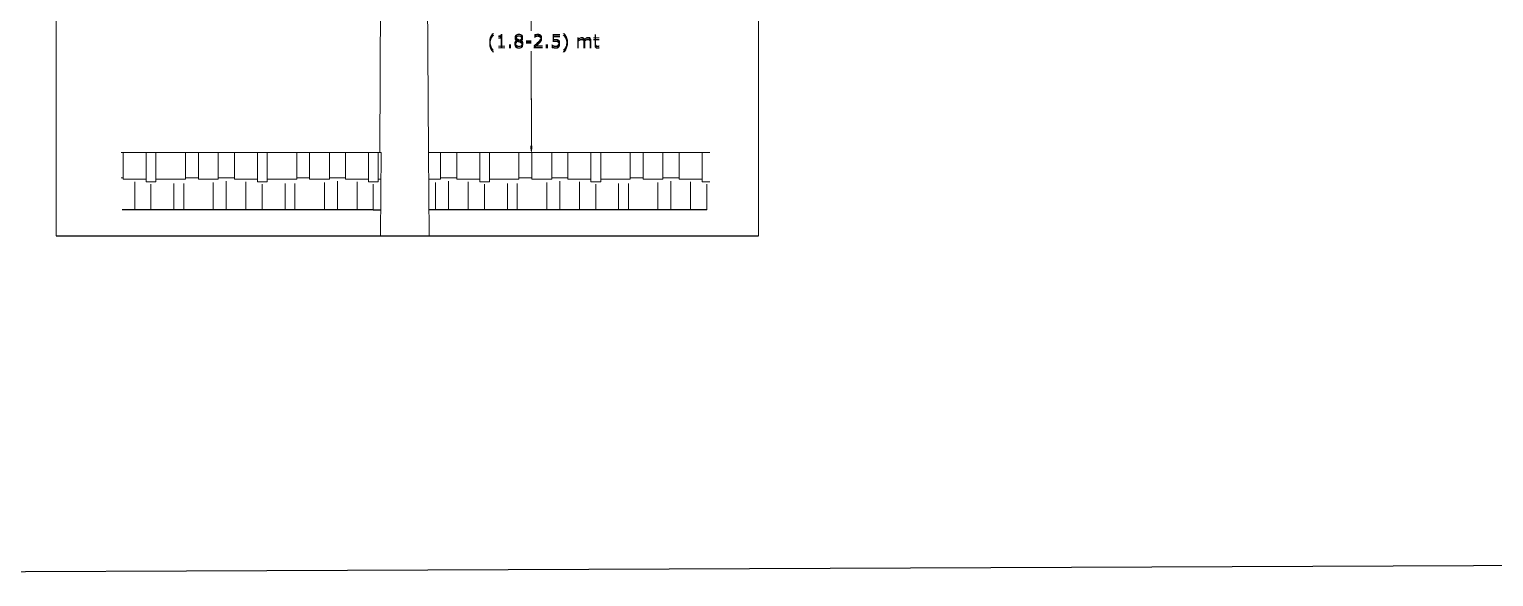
# Model space of a CAD drawing. Extents: x 604418 to 606014, y 1310869 to 1312555.
# Drawn here: x 605479.4 to 605565.5, y 1310911 to 1310943.2 of the extents above; entities that cross this region are included whole.
import ezdxf

# ---------------------------------------------------------------- set-up
doc = ezdxf.new("R2010")
doc.units = 0
doc.header["$MEASUREMENT"] = 0
doc.layers.get('0').update_dxf_attribs({"color": 10})
doc.layers.add('1-Cartografia', color=7, linetype='Continuous', lineweight=13)

msp = doc.modelspace()

# ---------------------------------------------------------------- hatches: boundary and pattern name
at = {"layer": '1-Cartografia'}
for points in [[(605506.749, 1310942.993), (605506.639, 1310942.993), (605506.595, 1310942.927), (605506.573, 1310942.883), (605506.529, 1310942.817), (605506.507, 1310942.75), (605506.485, 1310942.728), (605506.485, 1310942.706), (605506.485, 1310942.684), (605506.463, 1310942.662), (605506.463, 1310942.64), (605506.463, 1310942.618), (605506.463, 1310942.596), (605506.463, 1310942.486), (605506.463, 1310942.42), (605506.463, 1310942.354), (605506.485, 1310942.287), (605506.507, 1310942.221), (605506.507, 1310942.199), (605506.529, 1310942.177), (605506.529, 1310942.155), (605506.551, 1310942.133), (605506.551, 1310942.111), (605506.573, 1310942.089), (605506.573, 1310942.067), (605506.595, 1310942.045), (605506.639, 1310942.001), (605506.639, 1310941.979), (605506.749, 1310941.979), (605506.705, 1310942.045), (605506.661, 1310942.089), (605506.617, 1310942.155), (605506.595, 1310942.221), (605506.573, 1310942.287), (605506.551, 1310942.354), (605506.551, 1310942.42), (605506.551, 1310942.486), (605506.551, 1310942.552), (605506.551, 1310942.618), (605506.573, 1310942.684), (605506.595, 1310942.75), (605506.617, 1310942.817), (605506.661, 1310942.861), (605506.705, 1310942.927), (605506.749, 1310942.971)], [(605506.749, 1310942.893), (605506.639, 1310942.893), (605506.595, 1310942.827), (605506.573, 1310942.783), (605506.529, 1310942.716), (605506.507, 1310942.65), (605506.485, 1310942.628), (605506.485, 1310942.606), (605506.485, 1310942.584), (605506.463, 1310942.562), (605506.463, 1310942.54), (605506.463, 1310942.518), (605506.463, 1310942.496), (605506.463, 1310942.386), (605506.463, 1310942.32), (605506.463, 1310942.253), (605506.485, 1310942.187), (605506.507, 1310942.121), (605506.507, 1310942.099), (605506.529, 1310942.077), (605506.529, 1310942.055), (605506.551, 1310942.033), (605506.551, 1310942.011), (605506.573, 1310941.989), (605506.573, 1310941.967), (605506.595, 1310941.945), (605506.639, 1310941.901), (605506.639, 1310941.879), (605506.749, 1310941.879), (605506.705, 1310941.945), (605506.661, 1310941.989), (605506.617, 1310942.055), (605506.595, 1310942.121), (605506.573, 1310942.187), (605506.551, 1310942.253), (605506.551, 1310942.32), (605506.551, 1310942.386), (605506.551, 1310942.452), (605506.551, 1310942.518), (605506.573, 1310942.584), (605506.595, 1310942.65), (605506.617, 1310942.716), (605506.661, 1310942.761), (605506.705, 1310942.827), (605506.749, 1310942.871)], [(605507.234, 1310942.949), (605507.146, 1310942.949), (605507.146, 1310942.927), (605507.146, 1310942.905), (605507.124, 1310942.883), (605507.102, 1310942.861), (605507.058, 1310942.861), (605507.036, 1310942.861), (605507.014, 1310942.861), (605506.992, 1310942.839), (605506.992, 1310942.772), (605507.146, 1310942.772), (605507.146, 1310942.265), (605506.992, 1310942.265), (605506.992, 1310942.199), (605507.389, 1310942.199), (605507.389, 1310942.265), (605507.234, 1310942.265)], [(605507.234, 1310942.849), (605507.146, 1310942.849), (605507.146, 1310942.827), (605507.146, 1310942.805), (605507.124, 1310942.783), (605507.102, 1310942.761), (605507.058, 1310942.761), (605507.036, 1310942.761), (605507.014, 1310942.761), (605506.992, 1310942.738), (605506.992, 1310942.672), (605507.146, 1310942.672), (605507.146, 1310942.165), (605506.992, 1310942.165), (605506.992, 1310942.099), (605507.389, 1310942.099), (605507.389, 1310942.165), (605507.234, 1310942.165)], [(605508.006, 1310942.883), (605507.984, 1310942.861), (605507.984, 1310942.839), (605507.962, 1310942.817), (605507.962, 1310942.794), (605507.962, 1310942.772), (605507.962, 1310942.75), (605507.962, 1310942.728), (605507.984, 1310942.684), (605508.006, 1310942.64), (605508.072, 1310942.596), (605508.05, 1310942.574), (605508.138, 1310942.574), (605508.182, 1310942.552), (605508.204, 1310942.552), (605508.226, 1310942.552), (605508.336, 1310942.486), (605508.359, 1310942.464), (605508.359, 1310942.442), (605508.381, 1310942.398), (605508.359, 1310942.332), (605508.336, 1310942.287), (605508.314, 1310942.287), (605508.314, 1310942.265), (605508.27, 1310942.265), (605508.248, 1310942.265), (605508.226, 1310942.243), (605508.204, 1310942.243), (605508.403, 1310942.243), (605508.425, 1310942.265), (605508.447, 1310942.287), (605508.447, 1310942.309), (605508.469, 1310942.42), (605508.469, 1310942.442), (605508.469, 1310942.464), (605508.447, 1310942.486), (605508.447, 1310942.508), (605508.447, 1310942.53), (605508.425, 1310942.53), (605508.381, 1310942.574), (605508.336, 1310942.596), (605508.359, 1310942.618), (605508.381, 1310942.618), (605508.27, 1310942.618), (605508.182, 1310942.662), (605508.138, 1310942.684), (605508.116, 1310942.684), (605508.094, 1310942.706), (605508.094, 1310942.728), (605508.072, 1310942.728), (605508.05, 1310942.794), (605508.094, 1310942.839), (605508.138, 1310942.883), (605508.204, 1310942.883)], [(605508.006, 1310942.783), (605507.984, 1310942.761), (605507.984, 1310942.738), (605507.962, 1310942.716), (605507.962, 1310942.694), (605507.962, 1310942.672), (605507.962, 1310942.65), (605507.962, 1310942.628), (605507.984, 1310942.584), (605508.006, 1310942.54), (605508.072, 1310942.496), (605508.05, 1310942.474), (605508.138, 1310942.474), (605508.182, 1310942.452), (605508.204, 1310942.452), (605508.226, 1310942.452), (605508.336, 1310942.386), (605508.359, 1310942.364), (605508.359, 1310942.342), (605508.381, 1310942.298), (605508.359, 1310942.231), (605508.336, 1310942.187), (605508.314, 1310942.187), (605508.314, 1310942.165), (605508.27, 1310942.165), (605508.248, 1310942.165), (605508.226, 1310942.143), (605508.204, 1310942.143), (605508.403, 1310942.143), (605508.425, 1310942.165), (605508.447, 1310942.187), (605508.447, 1310942.209), (605508.469, 1310942.32), (605508.469, 1310942.342), (605508.469, 1310942.364), (605508.447, 1310942.386), (605508.447, 1310942.408), (605508.447, 1310942.43), (605508.425, 1310942.43), (605508.381, 1310942.474), (605508.336, 1310942.496), (605508.359, 1310942.518), (605508.381, 1310942.518), (605508.27, 1310942.518), (605508.182, 1310942.562), (605508.138, 1310942.584), (605508.116, 1310942.584), (605508.094, 1310942.606), (605508.094, 1310942.628), (605508.072, 1310942.628), (605508.05, 1310942.694), (605508.094, 1310942.738), (605508.138, 1310942.783), (605508.204, 1310942.783)], [(605508.204, 1310942.971), (605508.094, 1310942.949), (605508.006, 1310942.883), (605508.248, 1310942.883), (605508.27, 1310942.883), (605508.292, 1310942.883), (605508.336, 1310942.817), (605508.359, 1310942.794), (605508.359, 1310942.728), (605508.336, 1310942.706), (605508.314, 1310942.662), (605508.27, 1310942.618), (605508.381, 1310942.618), (605508.403, 1310942.64), (605508.403, 1310942.662), (605508.447, 1310942.684), (605508.447, 1310942.728), (605508.447, 1310942.75), (605508.447, 1310942.794), (605508.447, 1310942.817), (605508.447, 1310942.839), (605508.425, 1310942.883), (605508.359, 1310942.927), (605508.292, 1310942.949), (605508.226, 1310942.971)], [(605508.204, 1310942.871), (605508.094, 1310942.849), (605508.006, 1310942.783), (605508.248, 1310942.783), (605508.27, 1310942.783), (605508.292, 1310942.783), (605508.336, 1310942.716), (605508.359, 1310942.694), (605508.359, 1310942.628), (605508.336, 1310942.606), (605508.314, 1310942.562), (605508.27, 1310942.518), (605508.381, 1310942.518), (605508.403, 1310942.54), (605508.403, 1310942.562), (605508.447, 1310942.584), (605508.447, 1310942.628), (605508.447, 1310942.65), (605508.447, 1310942.694), (605508.447, 1310942.716), (605508.447, 1310942.738), (605508.425, 1310942.783), (605508.359, 1310942.827), (605508.292, 1310942.849), (605508.226, 1310942.871)], [(605509.527, 1310942.883), (605509.329, 1310942.883), (605509.395, 1310942.861), (605509.461, 1310942.817), (605509.483, 1310942.772), (605509.461, 1310942.684), (605509.461, 1310942.662), (605509.439, 1310942.662), (605509.439, 1310942.64), (605509.417, 1310942.618), (605509.395, 1310942.574), (605509.307, 1310942.486), (605509.284, 1310942.486), (605509.24, 1310942.42), (605509.196, 1310942.376), (605509.13, 1310942.332), (605509.086, 1310942.287), (605509.086, 1310942.199), (605509.615, 1310942.199), (605509.615, 1310942.287), (605509.196, 1310942.287), (605509.262, 1310942.332), (605509.329, 1310942.398), (605509.373, 1310942.42), (605509.395, 1310942.464), (605509.461, 1310942.53), (605509.483, 1310942.53), (605509.483, 1310942.552), (605509.505, 1310942.552), (605509.505, 1310942.574), (605509.527, 1310942.596), (605509.527, 1310942.618), (605509.549, 1310942.64), (605509.571, 1310942.662), (605509.571, 1310942.684), (605509.571, 1310942.772), (605509.549, 1310942.861)], [(605509.527, 1310942.783), (605509.329, 1310942.783), (605509.395, 1310942.761), (605509.461, 1310942.716), (605509.483, 1310942.672), (605509.461, 1310942.584), (605509.461, 1310942.562), (605509.439, 1310942.562), (605509.439, 1310942.54), (605509.417, 1310942.518), (605509.395, 1310942.474), (605509.307, 1310942.386), (605509.284, 1310942.386), (605509.24, 1310942.32), (605509.196, 1310942.276), (605509.13, 1310942.231), (605509.086, 1310942.187), (605509.086, 1310942.099), (605509.615, 1310942.099), (605509.615, 1310942.187), (605509.196, 1310942.187), (605509.262, 1310942.231), (605509.329, 1310942.298), (605509.373, 1310942.32), (605509.395, 1310942.364), (605509.461, 1310942.43), (605509.483, 1310942.43), (605509.483, 1310942.452), (605509.505, 1310942.452), (605509.505, 1310942.474), (605509.527, 1310942.496), (605509.527, 1310942.518), (605509.549, 1310942.54), (605509.571, 1310942.562), (605509.571, 1310942.584), (605509.571, 1310942.672), (605509.549, 1310942.761)], [(605509.329, 1310942.971), (605509.284, 1310942.971), (605509.218, 1310942.949), (605509.152, 1310942.949), (605509.108, 1310942.927), (605509.108, 1310942.817), (605509.174, 1310942.839), (605509.218, 1310942.861), (605509.307, 1310942.883), (605509.395, 1310942.883), (605509.461, 1310942.883), (605509.527, 1310942.883), (605509.483, 1310942.927), (605509.417, 1310942.949), (605509.351, 1310942.971)], [(605509.329, 1310942.871), (605509.284, 1310942.871), (605509.218, 1310942.849), (605509.152, 1310942.849), (605509.108, 1310942.827), (605509.108, 1310942.716), (605509.174, 1310942.738), (605509.218, 1310942.761), (605509.307, 1310942.783), (605509.395, 1310942.783), (605509.461, 1310942.783), (605509.527, 1310942.783), (605509.483, 1310942.827), (605509.417, 1310942.849), (605509.351, 1310942.871)], [(605510.629, 1310942.949), (605510.188, 1310942.949), (605510.188, 1310942.552), (605510.21, 1310942.574), (605510.232, 1310942.574), (605510.254, 1310942.574), (605510.343, 1310942.574), (605510.409, 1310942.574), (605510.497, 1310942.574), (605510.585, 1310942.596), (605510.563, 1310942.618), (605510.541, 1310942.618), (605510.519, 1310942.64), (605510.497, 1310942.64), (605510.475, 1310942.662), (605510.453, 1310942.662), (605510.277, 1310942.662), (605510.277, 1310942.861), (605510.629, 1310942.861)], [(605510.629, 1310942.849), (605510.188, 1310942.849), (605510.188, 1310942.452), (605510.21, 1310942.474), (605510.232, 1310942.474), (605510.254, 1310942.474), (605510.343, 1310942.474), (605510.409, 1310942.474), (605510.497, 1310942.474), (605510.585, 1310942.496), (605510.563, 1310942.518), (605510.541, 1310942.518), (605510.519, 1310942.54), (605510.497, 1310942.54), (605510.475, 1310942.562), (605510.453, 1310942.562), (605510.277, 1310942.562), (605510.277, 1310942.761), (605510.629, 1310942.761)], [(605510.894, 1310942.993), (605510.784, 1310942.993), (605510.784, 1310942.971), (605510.85, 1310942.905), (605510.872, 1310942.883), (605510.938, 1310942.772), (605510.96, 1310942.75), (605510.96, 1310942.728), (605510.96, 1310942.706), (605510.982, 1310942.684), (605510.982, 1310942.662), (605510.982, 1310942.64), (605510.982, 1310942.618), (605511.004, 1310942.596), (605511.004, 1310942.53), (605511.004, 1310942.508), (605511.004, 1310942.442), (605510.982, 1310942.354), (605510.982, 1310942.287), (605510.96, 1310942.221), (605510.938, 1310942.221), (605510.938, 1310942.177), (605510.916, 1310942.155), (605510.894, 1310942.133), (605510.894, 1310942.111), (605510.828, 1310942.045), (605510.784, 1310941.979), (605510.894, 1310941.979), (605510.938, 1310942.023), (605510.96, 1310942.045), (605510.96, 1310942.067), (605510.982, 1310942.089), (605511.004, 1310942.111), (605511.004, 1310942.133), (605511.004, 1310942.155), (605511.026, 1310942.177), (605511.026, 1310942.199), (605511.048, 1310942.265), (605511.07, 1310942.332), (605511.092, 1310942.398), (605511.092, 1310942.464), (605511.092, 1310942.53), (605511.092, 1310942.596), (605511.07, 1310942.662), (605511.048, 1310942.728), (605511.026, 1310942.794), (605511.004, 1310942.839), (605510.982, 1310942.861), (605510.982, 1310942.883), (605510.96, 1310942.905), (605510.96, 1310942.927), (605510.916, 1310942.949), (605510.916, 1310942.971)], [(605510.894, 1310942.893), (605510.784, 1310942.893), (605510.784, 1310942.871), (605510.85, 1310942.805), (605510.872, 1310942.783), (605510.938, 1310942.672), (605510.96, 1310942.65), (605510.96, 1310942.628), (605510.96, 1310942.606), (605510.982, 1310942.584), (605510.982, 1310942.562), (605510.982, 1310942.54), (605510.982, 1310942.518), (605511.004, 1310942.496), (605511.004, 1310942.43), (605511.004, 1310942.408), (605511.004, 1310942.342), (605510.982, 1310942.253), (605510.982, 1310942.187), (605510.96, 1310942.121), (605510.938, 1310942.121), (605510.938, 1310942.077), (605510.916, 1310942.055), (605510.894, 1310942.033), (605510.894, 1310942.011), (605510.828, 1310941.945), (605510.784, 1310941.879), (605510.894, 1310941.879), (605510.938, 1310941.923), (605510.96, 1310941.945), (605510.96, 1310941.967), (605510.982, 1310941.989), (605511.004, 1310942.011), (605511.004, 1310942.033), (605511.004, 1310942.055), (605511.026, 1310942.077), (605511.026, 1310942.099), (605511.048, 1310942.165), (605511.07, 1310942.231), (605511.092, 1310942.298), (605511.092, 1310942.364), (605511.092, 1310942.43), (605511.092, 1310942.496), (605511.07, 1310942.562), (605511.048, 1310942.628), (605511.026, 1310942.694), (605511.004, 1310942.738), (605510.982, 1310942.761), (605510.982, 1310942.783), (605510.96, 1310942.805), (605510.96, 1310942.827), (605510.916, 1310942.849), (605510.916, 1310942.871)], [(605511.732, 1310942.75), (605511.643, 1310942.75), (605511.643, 1310942.199), (605511.732, 1310942.199), (605511.732, 1310942.618), (605511.754, 1310942.64), (605511.776, 1310942.64), (605511.798, 1310942.662), (605511.82, 1310942.662), (605511.82, 1310942.684), (605511.864, 1310942.684), (605511.886, 1310942.684), (605512.062, 1310942.684), (605511.732, 1310942.706)], [(605511.732, 1310942.65), (605511.643, 1310942.65), (605511.643, 1310942.099), (605511.732, 1310942.099), (605511.732, 1310942.518), (605511.754, 1310942.54), (605511.776, 1310942.54), (605511.798, 1310942.562), (605511.82, 1310942.562), (605511.82, 1310942.584), (605511.864, 1310942.584), (605511.886, 1310942.584), (605512.062, 1310942.584), (605511.732, 1310942.606)], [(605511.908, 1310942.772), (605511.82, 1310942.75), (605511.732, 1310942.706), (605512.062, 1310942.684), (605512.018, 1310942.75), (605511.952, 1310942.772)], [(605511.908, 1310942.672), (605511.82, 1310942.65), (605511.732, 1310942.606), (605512.062, 1310942.584), (605512.018, 1310942.65), (605511.952, 1310942.672)], [(605512.062, 1310942.684), (605511.886, 1310942.684), (605511.908, 1310942.684), (605511.952, 1310942.684), (605511.952, 1310942.662), (605511.974, 1310942.662), (605511.996, 1310942.64), (605511.996, 1310942.618), (605511.996, 1310942.596), (605511.996, 1310942.486), (605511.996, 1310942.398), (605511.996, 1310942.287), (605511.996, 1310942.199), (605512.106, 1310942.199), (605512.106, 1310942.618), (605512.172, 1310942.662), (605512.195, 1310942.684), (605512.217, 1310942.684), (605512.239, 1310942.684), (605512.084, 1310942.684)], [(605512.283, 1310942.772), (605512.217, 1310942.772), (605512.172, 1310942.75), (605512.084, 1310942.684), (605512.437, 1310942.684), (605512.437, 1310942.706), (605512.415, 1310942.728), (605512.393, 1310942.75), (605512.371, 1310942.772), (605512.349, 1310942.772), (605512.327, 1310942.772), (605512.305, 1310942.772)], [(605512.283, 1310942.672), (605512.217, 1310942.672), (605512.172, 1310942.65), (605512.084, 1310942.584), (605512.437, 1310942.584), (605512.437, 1310942.606), (605512.415, 1310942.628), (605512.393, 1310942.65), (605512.371, 1310942.672), (605512.349, 1310942.672), (605512.327, 1310942.672), (605512.305, 1310942.672)], [(605512.437, 1310942.684), (605512.261, 1310942.684), (605512.283, 1310942.684), (605512.305, 1310942.684), (605512.327, 1310942.684), (605512.327, 1310942.662), (605512.349, 1310942.662), (605512.349, 1310942.64), (605512.371, 1310942.64), (605512.371, 1310942.618), (605512.371, 1310942.596), (605512.371, 1310942.486), (605512.371, 1310942.398), (605512.371, 1310942.287), (605512.371, 1310942.199), (605512.459, 1310942.199), (605512.459, 1310942.618), (605512.459, 1310942.64), (605512.459, 1310942.662)], [(605512.746, 1310942.927), (605512.657, 1310942.927), (605512.657, 1310942.75), (605512.591, 1310942.75), (605512.591, 1310942.684), (605512.657, 1310942.684), (605512.657, 1310942.332), (605512.657, 1310942.309), (605512.657, 1310942.287), (605512.68, 1310942.265), (605512.856, 1310942.265), (605512.834, 1310942.265), (605512.812, 1310942.265), (605512.79, 1310942.265), (605512.768, 1310942.309), (605512.746, 1310942.332), (605512.746, 1310942.354), (605512.746, 1310942.684), (605512.944, 1310942.684), (605512.944, 1310942.75), (605512.746, 1310942.75)], [(605512.746, 1310942.827), (605512.657, 1310942.827), (605512.657, 1310942.65), (605512.591, 1310942.65), (605512.591, 1310942.584), (605512.657, 1310942.584), (605512.657, 1310942.231), (605512.657, 1310942.209), (605512.657, 1310942.187), (605512.68, 1310942.165), (605512.856, 1310942.165), (605512.834, 1310942.165), (605512.812, 1310942.165), (605512.79, 1310942.165), (605512.768, 1310942.209), (605512.746, 1310942.231), (605512.746, 1310942.253), (605512.746, 1310942.584), (605512.944, 1310942.584), (605512.944, 1310942.65), (605512.746, 1310942.65)], [(605507.631, 1310942.199), (605507.741, 1310942.199), (605507.741, 1310942.332), (605507.631, 1310942.332)], [(605507.631, 1310942.099), (605507.741, 1310942.099), (605507.741, 1310942.231), (605507.631, 1310942.231)], [(605508.05, 1310942.574), (605508.028, 1310942.574), (605508.006, 1310942.552), (605507.984, 1310942.53), (605507.962, 1310942.508), (605507.962, 1310942.486), (605507.94, 1310942.464), (605507.94, 1310942.442), (605507.94, 1310942.42), (605507.962, 1310942.332), (605508.006, 1310942.243), (605508.094, 1310942.199), (605508.204, 1310942.177), (605508.314, 1310942.199), (605508.403, 1310942.243), (605508.204, 1310942.243), (605508.182, 1310942.265), (605508.16, 1310942.265), (605508.116, 1310942.287), (605508.094, 1310942.287), (605508.05, 1310942.332), (605508.05, 1310942.376), (605508.05, 1310942.398), (605508.05, 1310942.442), (605508.05, 1310942.464), (605508.05, 1310942.486), (605508.072, 1310942.508), (605508.094, 1310942.53), (605508.116, 1310942.574), (605508.138, 1310942.574)], [(605508.05, 1310942.474), (605508.028, 1310942.474), (605508.006, 1310942.452), (605507.984, 1310942.43), (605507.962, 1310942.408), (605507.962, 1310942.386), (605507.94, 1310942.364), (605507.94, 1310942.342), (605507.94, 1310942.32), (605507.962, 1310942.231), (605508.006, 1310942.143), (605508.094, 1310942.099), (605508.204, 1310942.077), (605508.314, 1310942.099), (605508.403, 1310942.143), (605508.204, 1310942.143), (605508.182, 1310942.165), (605508.16, 1310942.165), (605508.116, 1310942.187), (605508.094, 1310942.187), (605508.05, 1310942.231), (605508.05, 1310942.276), (605508.05, 1310942.298), (605508.05, 1310942.342), (605508.05, 1310942.364), (605508.05, 1310942.386), (605508.072, 1310942.408), (605508.094, 1310942.43), (605508.116, 1310942.474), (605508.138, 1310942.474)], [(605508.623, 1310942.486), (605508.932, 1310942.486), (605508.932, 1310942.574), (605508.623, 1310942.574)], [(605508.623, 1310942.386), (605508.932, 1310942.386), (605508.932, 1310942.474), (605508.623, 1310942.474)], [(605509.792, 1310942.199), (605509.924, 1310942.199), (605509.924, 1310942.332), (605509.792, 1310942.332)], [(605509.792, 1310942.099), (605509.924, 1310942.099), (605509.924, 1310942.231), (605509.792, 1310942.231)], [(605510.166, 1310942.332), (605510.144, 1310942.332), (605510.144, 1310942.221), (605510.188, 1310942.199), (605510.254, 1310942.199), (605510.321, 1310942.177), (605510.365, 1310942.177), (605510.431, 1310942.177), (605510.497, 1310942.199), (605510.541, 1310942.221), (605510.585, 1310942.265), (605510.321, 1310942.265), (605510.299, 1310942.265), (605510.277, 1310942.287), (605510.254, 1310942.287), (605510.232, 1310942.287), (605510.21, 1310942.309), (605510.188, 1310942.309)], [(605510.166, 1310942.231), (605510.144, 1310942.231), (605510.144, 1310942.121), (605510.188, 1310942.099), (605510.254, 1310942.099), (605510.321, 1310942.077), (605510.365, 1310942.077), (605510.431, 1310942.077), (605510.497, 1310942.099), (605510.541, 1310942.121), (605510.585, 1310942.165), (605510.321, 1310942.165), (605510.299, 1310942.165), (605510.277, 1310942.187), (605510.254, 1310942.187), (605510.232, 1310942.187), (605510.21, 1310942.209), (605510.188, 1310942.209)], [(605510.585, 1310942.596), (605510.343, 1310942.574), (605510.431, 1310942.574), (605510.475, 1310942.552), (605510.519, 1310942.508), (605510.541, 1310942.464), (605510.541, 1310942.398), (605510.519, 1310942.376), (605510.519, 1310942.354), (605510.497, 1310942.332), (605510.497, 1310942.309), (605510.453, 1310942.287), (605510.431, 1310942.265), (605510.409, 1310942.265), (605510.365, 1310942.265), (605510.585, 1310942.265), (605510.585, 1310942.287), (605510.607, 1310942.309), (605510.629, 1310942.332), (605510.629, 1310942.354), (605510.629, 1310942.376), (605510.629, 1310942.398), (605510.629, 1310942.42), (605510.629, 1310942.508), (605510.607, 1310942.574)], [(605510.585, 1310942.496), (605510.343, 1310942.474), (605510.431, 1310942.474), (605510.475, 1310942.452), (605510.519, 1310942.408), (605510.541, 1310942.364), (605510.541, 1310942.298), (605510.519, 1310942.276), (605510.519, 1310942.253), (605510.497, 1310942.231), (605510.497, 1310942.209), (605510.453, 1310942.187), (605510.431, 1310942.165), (605510.409, 1310942.165), (605510.365, 1310942.165), (605510.585, 1310942.165), (605510.585, 1310942.187), (605510.607, 1310942.209), (605510.629, 1310942.231), (605510.629, 1310942.253), (605510.629, 1310942.276), (605510.629, 1310942.298), (605510.629, 1310942.32), (605510.629, 1310942.408), (605510.607, 1310942.474)], [(605512.062, 1310942.584), (605511.886, 1310942.584), (605511.908, 1310942.584), (605511.952, 1310942.584), (605511.952, 1310942.562), (605511.974, 1310942.562), (605511.996, 1310942.54), (605511.996, 1310942.518), (605511.996, 1310942.496), (605511.996, 1310942.386), (605511.996, 1310942.298), (605511.996, 1310942.187), (605511.996, 1310942.099), (605512.106, 1310942.099), (605512.106, 1310942.518), (605512.172, 1310942.562), (605512.195, 1310942.584), (605512.217, 1310942.584), (605512.239, 1310942.584), (605512.084, 1310942.584)], [(605512.437, 1310942.584), (605512.261, 1310942.584), (605512.283, 1310942.584), (605512.305, 1310942.584), (605512.327, 1310942.584), (605512.327, 1310942.562), (605512.349, 1310942.562), (605512.349, 1310942.54), (605512.371, 1310942.54), (605512.371, 1310942.518), (605512.371, 1310942.496), (605512.371, 1310942.386), (605512.371, 1310942.298), (605512.371, 1310942.187), (605512.371, 1310942.099), (605512.459, 1310942.099), (605512.459, 1310942.518), (605512.459, 1310942.54), (605512.459, 1310942.562)], [(605512.944, 1310942.287), (605512.922, 1310942.287), (605512.9, 1310942.265), (605512.878, 1310942.265), (605512.856, 1310942.265), (605512.68, 1310942.265), (605512.724, 1310942.199), (605512.79, 1310942.177), (605512.878, 1310942.177), (605512.944, 1310942.199)], [(605512.944, 1310942.187), (605512.922, 1310942.187), (605512.9, 1310942.165), (605512.878, 1310942.165), (605512.856, 1310942.165), (605512.68, 1310942.165), (605512.724, 1310942.099), (605512.79, 1310942.077), (605512.878, 1310942.077), (605512.944, 1310942.099)]]:
    msp.add_hatch(color=7, dxfattribs=at).paths.add_polyline_path(points)

# ---------------------------------------------------------------- linework, layer by layer
at = {"color": 0, "linetype": 'Continuous'}
for p, q in [((605485.622, 1310932.601), (605484.87, 1310932.601)), ((605499.643, 1310932.601), (605485.622, 1310932.601)), ((605499.643, 1310932.601), (605500.075, 1310932.601)), ((605503.303, 1310932.601), (605502.915, 1310932.601)), ((605519.264, 1310932.601), (605503.303, 1310932.601)), ((605480.992, 1310931.081), (605522.299, 1310931.081))]:
    msp.add_line(p, q, dxfattribs=at)
at = {"ltscale": 0.25}
msp.add_lwpolyline([(606013.759, 1310913.533), (605408.211, 1310911.04), (605408.211, 1311284.99), (606013.759, 1311287.483)], close=True, dxfattribs=at)
at = {"layer": '1-Cartografia', "color": 7}
for p, q in [((605480.992, 1310931.081), (605480.992, 1311007.482)), ((605522.299, 1311007.482), (605522.299, 1310931.081)), ((605500.215, 1310968.887), (605500.026, 1310935.971)), ((605502.694, 1310969.051), (605502.884, 1310935.974)), ((605508.924, 1310948.91), (605508.932, 1310943.131)), ((605508.941, 1310936.39), (605508.933, 1310941.94)), ((605508.941, 1310936.29), (605508.933, 1310941.84)), ((605500.106, 1310935.974), (605484.828, 1310935.974)), ((605484.939, 1310934.408), (605484.939, 1310935.974)), ((605486.283, 1310934.254), (605486.283, 1310935.974)), ((605486.857, 1310934.254), (605486.857, 1310935.974)), ((605488.598, 1310934.408), (605488.598, 1310935.974)), ((605489.37, 1310934.408), (605489.37, 1310935.974)), ((605490.516, 1310934.408), (605490.516, 1310935.974)), ((605491.486, 1310934.408), (605491.486, 1310935.974)), ((605492.831, 1310934.254), (605492.831, 1310935.974)), ((605493.404, 1310934.254), (605493.404, 1310935.974)), ((605495.146, 1310934.408), (605495.146, 1310935.974)), ((605495.895, 1310934.408), (605495.895, 1310935.974)), ((605497.064, 1310934.408), (605497.064, 1310935.974)), ((605498.012, 1310934.408), (605498.012, 1310935.974)), ((605499.357, 1310934.254), (605499.357, 1310935.974)), ((605499.93, 1310934.254), (605499.93, 1310935.974)), ((605500.104, 1310935.974), (605500.062, 1310931.123)), ((605519.44, 1310935.974), (605502.884, 1310935.974)), ((605502.928, 1310931.123), (605502.884, 1310935.974)), ((605503.589, 1310934.408), (605503.589, 1310935.974)), ((605504.119, 1310935.974), (605508.153, 1310935.974)), ((605504.56, 1310934.408), (605504.56, 1310935.974)), ((605505.904, 1310934.254), (605505.904, 1310935.974)), ((605506.478, 1310934.254), (605506.478, 1310935.974)), ((605508.197, 1310934.408), (605508.197, 1310935.974)), ((605508.969, 1310934.408), (605508.969, 1310935.974)), ((605510.137, 1310934.408), (605510.137, 1310935.974)), ((605511.085, 1310934.408), (605511.085, 1310935.974)), ((605512.43, 1310934.254), (605512.43, 1310935.974)), ((605513.025, 1310934.254), (605513.025, 1310935.974)), ((605514.745, 1310934.408), (605514.745, 1310935.974)), ((605515.516, 1310934.408), (605515.516, 1310935.974)), ((605516.663, 1310934.408), (605516.663, 1310935.974)), ((605517.633, 1310934.408), (605517.633, 1310935.974)), ((605518.978, 1310934.254), (605518.978, 1310935.974)), ((605484.828, 1310934.496), (605484.939, 1310934.496)), ((605484.939, 1310934.408), (605486.283, 1310934.408)), ((605485.622, 1310932.601), (605485.622, 1310934.254)), ((605486.283, 1310934.254), (605486.857, 1310934.254)), ((605486.57, 1310932.601), (605486.57, 1310934.122)), ((605486.857, 1310934.408), (605488.598, 1310934.408)), ((605487.915, 1310932.601), (605487.915, 1310934.166)), ((605488.51, 1310932.601), (605488.51, 1310934.166)), ((605488.598, 1310934.496), (605489.37, 1310934.496)), ((605489.37, 1310934.408), (605490.516, 1310934.408)), ((605490.23, 1310932.601), (605490.23, 1310934.21)), ((605490.516, 1310934.496), (605491.486, 1310934.496)), ((605491.001, 1310932.601), (605491.001, 1310934.298)), ((605491.486, 1310934.408), (605492.831, 1310934.408)), ((605492.148, 1310932.601), (605492.148, 1310934.254)), ((605492.831, 1310934.254), (605493.404, 1310934.254)), ((605493.118, 1310932.601), (605493.118, 1310934.122)), ((605493.404, 1310934.408), (605495.146, 1310934.408)), ((605494.463, 1310932.601), (605494.463, 1310934.166)), ((605495.036, 1310932.601), (605495.036, 1310934.166)), ((605495.146, 1310934.496), (605495.895, 1310934.496)), ((605495.895, 1310934.408), (605497.064, 1310934.408)), ((605496.777, 1310932.601), (605496.777, 1310934.21)), ((605497.064, 1310934.496), (605498.012, 1310934.496)), ((605497.549, 1310932.601), (605497.549, 1310934.298)), ((605498.012, 1310934.408), (605499.357, 1310934.408)), ((605498.695, 1310932.601), (605498.695, 1310934.254)), ((605499.357, 1310934.254), (605499.93, 1310934.254)), ((605499.643, 1310932.601), (605499.643, 1310934.122)), ((605499.93, 1310934.408), (605500.106, 1310934.408)), ((605502.906, 1310934.408), (605503.589, 1310934.408)), ((605503.303, 1310932.601), (605503.303, 1310934.21)), ((605503.589, 1310934.496), (605504.56, 1310934.496)), ((605504.075, 1310932.601), (605504.075, 1310934.298)), ((605504.56, 1310934.408), (605505.904, 1310934.408)), ((605505.221, 1310932.601), (605505.221, 1310934.254)), ((605505.904, 1310934.254), (605506.478, 1310934.254)), ((605506.191, 1310932.601), (605506.191, 1310934.122)), ((605506.478, 1310934.408), (605508.197, 1310934.408)), ((605507.536, 1310932.601), (605507.536, 1310934.166)), ((605508.109, 1310932.601), (605508.109, 1310934.166)), ((605508.197, 1310934.496), (605508.969, 1310934.496)), ((605508.969, 1310934.408), (605510.137, 1310934.408)), ((605509.851, 1310932.601), (605509.851, 1310934.21)), ((605510.137, 1310934.496), (605511.085, 1310934.496)), ((605510.622, 1310932.601), (605510.622, 1310934.298)), ((605511.085, 1310934.408), (605512.43, 1310934.408)), ((605511.769, 1310932.601), (605511.769, 1310934.254)), ((605512.43, 1310934.254), (605513.025, 1310934.254)), ((605512.739, 1310932.601), (605512.739, 1310934.122)), ((605513.025, 1310934.408), (605514.745, 1310934.408)), ((605514.061, 1310932.601), (605514.061, 1310934.166)), ((605514.657, 1310932.601), (605514.657, 1310934.166)), ((605514.745, 1310934.496), (605515.516, 1310934.496)), ((605515.516, 1310934.408), (605516.663, 1310934.408)), ((605516.376, 1310932.601), (605516.376, 1310934.21)), ((605516.663, 1310934.496), (605517.633, 1310934.496)), ((605517.148, 1310932.601), (605517.148, 1310934.298)), ((605517.633, 1310934.408), (605518.978, 1310934.408)), ((605518.294, 1310932.601), (605518.294, 1310934.254)), ((605518.978, 1310934.254), (605519.44, 1310934.254)), ((605519.264, 1310932.601), (605519.264, 1310934.122))]:
    msp.add_line(p, q, dxfattribs=at)
for points in [[(605509.008, 1310936.39), (605508.874, 1310936.39), (605508.941, 1310935.989)], [(605509.008, 1310936.29), (605508.874, 1310936.29), (605508.941, 1310935.889)]]:
    msp.add_solid(points, dxfattribs=at)

doc.saveas('drawing.dxf')
